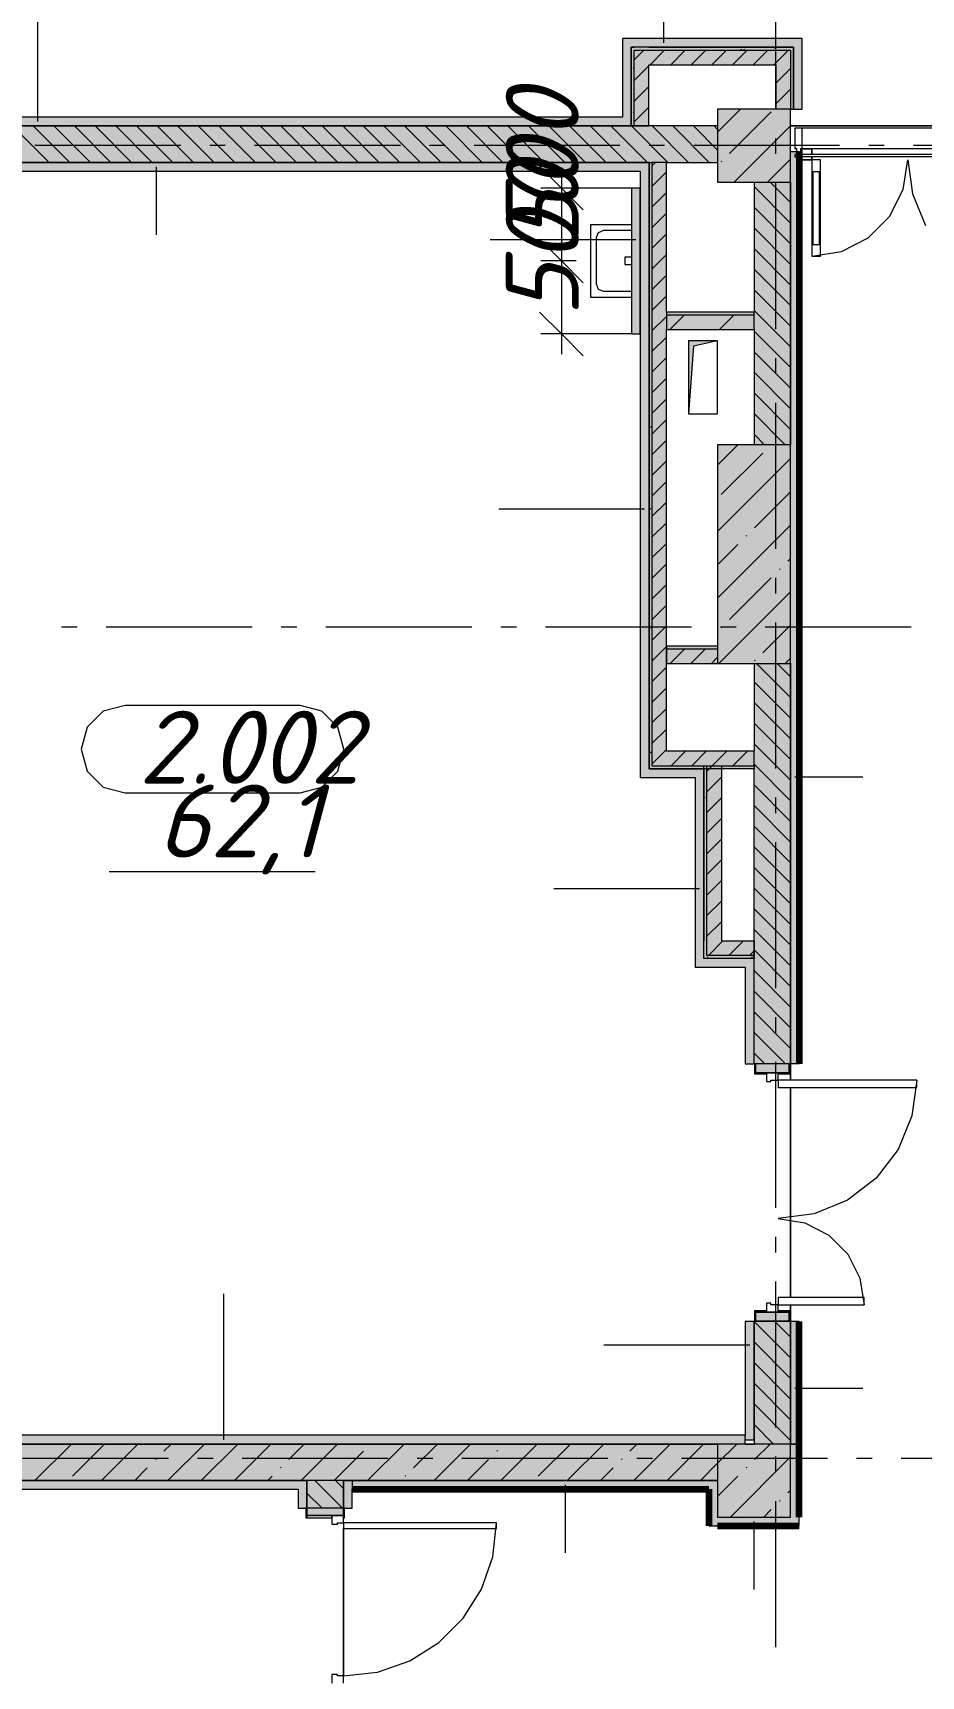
# Model space of a CAD drawing. Header units: millimetres. Extents: x -537608 to 253996, y -217170 to 186033.
# Drawn here: x -365555 to -359466, y 11708 to 22973 of the extents above; entities that cross this region are included whole.
import ezdxf

# ---------------------------------------------------------------- set-up
doc = ezdxf.new("R2010")
doc.units = ezdxf.units.MM
doc.layers.add('16) Лак 1.6м', color=160, linetype='Continuous', lineweight=90)
doc.layers.add('PDF _Геометрия', color=7, linetype='Continuous')
doc.layers.add('PDF _Текст', color=7, linetype='Continuous')
doc.layers.add('PDF _Сплошная заливка', color=7, linetype='Continuous', true_color=0xffffff)
doc.styles.add('PDF ISOCPEUR Italic', font='isocpeui.ttf')

msp = doc.modelspace()

# ---------------------------------------------------------------- hatches: boundary and pattern name
at = {"layer": 'PDF _Сплошная заливка', "true_color": 0xff7d7d, "transparency": 33554559}
for points in [[(-360341.3693, 22874.3506), (-360341.3693, 22934.3491), (-361513.0761, 22934.3491), (-361513.0761, 22874.3506), (-360805.2708, 22874.3506)], [(-361513.0761, 22334.3488), (-361513.0761, 22394.3494), (-367861.3722, 22394.3494), (-367861.3722, 22334.3488), (-361643.2523, 22334.3488)], [(-361391.3738, 22024.3492), (-361331.3753, 22024.3492), (-361331.3753, 22084.3477), (-367861.3722, 22084.3477), (-367861.3722, 22024.3492), (-361643.2523, 22024.3492)], [(-361015.1235, 17868.6411), (-360955.125, 17868.6411), (-360955.125, 17928.6419), (-361331.3753, 17928.6419), (-361331.3753, 17868.6411)], [(-361015.1235, 16568.6399), (-360955.125, 16568.6399), (-360955.125, 17868.6411), (-361015.1235, 17868.6411), (-361015.1235, 17341.7551)], [(-360671.3742, 16568.6399), (-360611.3757, 16568.6399), (-360611.3757, 16628.6406), (-360955.125, 16628.6406), (-360955.125, 16568.6399)], [(-363736.3718, 12988.9979), (-363676.3732, 12988.9979), (-363676.3732, 13048.9986), (-367861.3722, 13048.9986), (-367861.3722, 12988.9979), (-364995.1612, 12988.9979)], [(-360921.3753, 12988.9979), (-360861.3681, 12988.9979), (-360861.3681, 13048.9986), (-363366.3736, 13048.9986), (-363366.3736, 12988.9979), (-363319.2067, 12988.9979)], [(-360361.3746, 12738.999), (-360301.3675, 12738.999), (-360301.3675, 12798.9997), (-360861.3681, 12798.9997), (-360861.3681, 12738.999)]]:
    msp.add_hatch(color=11, dxfattribs=at).paths.add_polyline_path(points)
at = {"layer": 'PDF _Сплошная заливка', "transparency": 33554559}
for points in [[(-360361.3746, 22854.3497), (-360341.3693, 22854.3497), (-360341.3693, 22874.3506), (-361433.0722, 22874.3506), (-361433.0722, 22854.3497), (-360805.2708, 22854.3497)], [(-360461.375, 22754.3492), (-360361.3746, 22754.3492), (-360361.3746, 22854.3497), (-361333.0718, 22854.3497), (-361333.0718, 22754.3492), (-360805.2708, 22754.3492)], [(-360361.3746, 22449.3488), (-360341.3693, 22449.3488), (-360341.3693, 22854.3497), (-360361.3746, 22854.3497), (-360361.3746, 22754.3492)], [(-360861.3681, 21949.3488), (-360361.3746, 21949.3488), (-360361.3746, 22449.3488), (-360861.3681, 22449.3488), (-360861.3681, 22325.6422)], [(-361331.3753, 22084.3477), (-360861.3681, 22084.3477), (-360861.3681, 22334.3488), (-367861.3722, 22334.3488), (-367861.3722, 22084.3477), (-361643.2523, 22084.3477)], [(-360861.3681, 18649.3476), (-360361.3746, 18649.3476), (-360361.3746, 20149.3476), (-360861.3681, 20149.3476), (-360861.3681, 18765.7234)], [(-360611.3757, 17928.6419), (-360611.3757, 17948.6407), (-361311.3701, 17948.6407), (-361311.3701, 17928.6419), (-361211.3696, 17928.6419)], [(-360955.125, 16648.6415), (-360935.1197, 16648.6415), (-360935.1197, 17948.6407), (-360955.125, 17948.6407), (-360955.125, 16748.6419)], [(-360861.3681, 13048.9986), (-360861.3681, 13298.9997), (-367861.3722, 13298.9997), (-367861.3722, 13048.9986), (-363319.2067, 13048.9986)], [(-360861.3681, 12798.9997), (-360361.3746, 12798.9997), (-360361.3746, 13298.9997), (-360861.3681, 13298.9997), (-360861.3681, 13069.8542)]]:
    msp.add_hatch(color=256, dxfattribs=at).paths.add_polyline_path(points)
at = {"layer": 'PDF _Сплошная заливка', "true_color": 0xff7d7d, "transparency": 33554559}
h = msp.add_hatch(color=11, dxfattribs=at)
h.paths.add_polyline_path([(-360301.3675, 13298.9997), (-360301.3675, 14139.3473), (-360361.3746, 14139.3473), (-360361.3746, 13298.9997)], flags=0)
h.paths.add_polyline_path([(-360361.3746, 15904.348), (-360301.3675, 15904.348), (-360301.3675, 22159.348), (-360361.3746, 22159.348), (-360361.3746, 15917.7888)], flags=0)
at = {"layer": 'PDF _Сплошная заливка', "transparency": 33554559}
h = msp.add_hatch(color=256, dxfattribs=at)
h.paths.add_polyline_path([(-360361.3746, 13298.9997), (-360361.3746, 14139.3473), (-360611.3757, 14139.3473), (-360611.3757, 13298.9997)], flags=0)
h.paths.add_polyline_path([(-360541.3702, 15904.348), (-360361.3746, 15904.348), (-360361.3746, 18649.3476), (-360611.3757, 18649.3476), (-360609.3691, 15906.3481), (-360601.3687, 15904.348)], flags=0)
h.paths.add_polyline_path([(-360361.3746, 20149.3476), (-360361.3746, 21949.3488), (-360611.3757, 21949.3488), (-360611.3757, 20149.3476), (-360476.7385, 20149.3476)], flags=0)
at = {"layer": 'PDF _Сплошная заливка', "true_color": 0xff7d7d, "transparency": 33554559}
h = msp.add_hatch(color=11, dxfattribs=at)
h.paths.add_polyline_path([(-360611.3757, 13328.999), (-360611.3757, 14139.3473), (-360671.3742, 14139.3473), (-360671.3742, 13328.999)], flags=0)
h.paths.add_polyline_path([(-360671.3742, 15904.348), (-360611.3757, 15904.348), (-360611.3757, 16568.6399), (-360671.3742, 16568.6399), (-360671.3742, 15917.7888)], flags=0)
at = {"layer": 'PDF _Сплошная заливка', "true_color": 0xfca910, "transparency": 33554559}
msp.add_hatch(color=40, dxfattribs=at).paths.add_polyline_path([(-360861.3681, 13298.9997), (-360671.3742, 13298.9997), (-360671.3742, 13358.9982), (-368111.3732, 13358.9982), (-368111.3732, 13298.9997), (-361643.2523, 13298.9997)])
at = {"layer": 'PDF _Сплошная заливка', "true_color": 0xff7d7d, "transparency": 33554559}
h = msp.add_hatch(color=11, dxfattribs=at)
h.paths.add_polyline_path([(-363736.3718, 8819.3452), (-363676.3732, 8819.3452), (-363676.4852, 11604.3468), (-363684.3737, 11604.3468), (-363684.3737, 11609.346), (-363736.3718, 11609.346), (-363736.3718, 8879.3459)], flags=0)
h.paths.add_polyline_path([(-363684.3737, 12859.347), (-363684.3737, 12864.3462), (-363676.3732, 12864.3462), (-363676.3732, 12988.9979), (-363736.3718, 12988.9979), (-363736.3718, 12859.347)], flags=0)
at = {"layer": 'PDF _Сплошная заливка', "transparency": 33554559}
h = msp.add_hatch(color=256, dxfattribs=at)
h.paths.add_polyline_path([(-363426.3722, 7648.9971), (-363426.3722, 11609.346), (-363676.3732, 11609.346), (-363676.3732, 7648.9971)], flags=0)
h.paths.add_polyline_path([(-363676.3732, 12859.347), (-363426.3722, 12859.347), (-363426.3722, 13048.9986), (-363676.3732, 13048.9986), (-363676.3732, 12864.3462)], flags=0)
at = {"layer": 'PDF _Сплошная заливка', "true_color": 0x6a8dc8, "transparency": 33554559}
h = msp.add_hatch(color=153, dxfattribs=at)
h.paths.add_polyline_path([(-363366.3736, 7708.9978), (-363366.3736, 11609.346), (-363418.3718, 11609.346), (-363418.3718, 11604.3468), (-363426.3722, 11604.3468), (-363426.3722, 7708.9978)], flags=0)
h.paths.add_polyline_path([(-363418.3718, 12859.347), (-363366.3736, 12859.347), (-363366.3736, 13048.9986), (-363426.3722, 13048.9986), (-363424.0556, 12864.3462), (-363418.3718, 12864.3462)], flags=0)

# ---------------------------------------------------------------- linework, layer by layer
at = {"layer": '16) Лак 1.6м'}
for p, q in [((-360301.3675, 22159.348), (-360301.3675, 15904.348)), ((-360301.3675, 13298.9997), (-360301.3675, 14139.3473)), ((-360301.3675, 12798.9997), (-360301.3675, 13298.9997)), ((-363366.3736, 12988.9979), (-360921.3753, 12988.9979)), ((-360921.3753, 12988.9979), (-360921.3753, 12738.999)), ((-360861.3681, 12738.999), (-360301.3675, 12738.999))]:
    msp.add_line(p, q, dxfattribs=at)
at = {"layer": 'PDF _Геометрия', "lineweight": 9}
for p, q in [((-361229.8592, 22904.3499), (-361229.8592, 23904.3499)), ((-365521.9289, 22364.348), (-365521.9289, 23364.3501)), ((-360341.3693, 22934.3491), (-361513.0761, 22934.3491)), ((-361513.0761, 22934.3491), (-361513.0761, 22874.3506)), ((-361513.0761, 22874.3506), (-361513.0761, 22394.3494)), ((-361433.0722, 22874.3506), (-361453.0775, 22874.3506)), ((-361453.0775, 22874.3506), (-361433.0722, 22874.3506)), ((-361453.0775, 22334.3488), (-361453.0775, 22874.3506)), ((-361453.0775, 22874.3506), (-361453.0775, 22334.3488)), ((-361333.0718, 22874.3506), (-361433.0722, 22874.3506)), ((-360341.3693, 22874.3506), (-361333.0718, 22874.3506)), ((-361333.0718, 22874.3506), (-360341.3693, 22874.3506)), ((-360281.3708, 22934.3491), (-360341.3693, 22934.3491)), ((-360341.3693, 22854.3497), (-360341.3693, 22874.3506)), ((-360341.3693, 22874.3506), (-360341.3693, 22449.3488)), ((-360281.3708, 22449.3488), (-360281.3708, 22934.3491)), ((-361433.0722, 22787.1818), (-361365.9087, 22854.3497)), ((-361433.0722, 22334.3488), (-361433.0722, 22854.3497)), ((-361433.0722, 22854.3497), (-361333.0718, 22854.3497)), ((-361333.0718, 22854.3497), (-360361.3746, 22854.3497)), ((-361333.0718, 22334.3488), (-361333.0718, 22754.3492)), ((-361333.0718, 22754.3492), (-360461.375, 22754.3492)), ((-361324.4858, 22754.3492), (-361224.4854, 22854.3497)), ((-361183.0626, 22754.3492), (-361083.0622, 22854.3497)), ((-361041.6393, 22754.3492), (-360941.6389, 22854.3497)), ((-360900.2246, 22754.3492), (-360800.2242, 22854.3497)), ((-360758.8013, 22754.3492), (-360658.801, 22854.3497)), ((-360617.3781, 22754.3492), (-360517.3777, 22854.3497)), ((-360475.9548, 22754.3492), (-360375.9544, 22854.3497)), ((-360461.375, 22754.3492), (-360461.375, 22449.3488)), ((-360361.3746, 22854.3497), (-360361.3746, 22754.3492)), ((-360361.3746, 22754.3492), (-360361.3746, 22449.3488)), ((-360341.3693, 22754.3492), (-360341.3693, 22854.3497)), ((-360341.3693, 22449.3488), (-360341.3693, 22754.3492)), ((-361433.0722, 22645.7585), (-361333.0718, 22745.7589)), ((-360461.375, 22627.5144), (-360361.3746, 22727.5148)), ((-361433.0722, 22504.3352), (-361333.0718, 22604.3357)), ((-360461.375, 22486.0911), (-360361.3746, 22586.0916)), ((-361433.0722, 22362.9163), (-361333.0718, 22462.9167)), ((-360861.3681, 22291.238), (-360703.2638, 22449.3488)), ((-360361.3746, 22449.3488), (-360861.3681, 22449.3488)), ((-360861.3681, 22449.3488), (-360861.3681, 21949.3488)), ((-360779.1511, 22145.3559), (-360494.0311, 22430.4803)), ((-360361.3746, 21949.3488), (-360361.3746, 22449.3488)), ((-360361.3746, 22449.3488), (-360341.3693, 22449.3488)), ((-360341.3693, 22449.3488), (-360281.3708, 22449.3488)), ((-361513.0761, 22334.3488), (-367861.3722, 22334.3488)), ((-367861.3722, 22334.3488), (-361513.0761, 22334.3488)), ((-361513.0761, 22394.3494), (-367801.3736, 22394.3494)), ((-365444.1986, 22084.3477), (-365694.1997, 22334.3488)), ((-365302.7753, 22084.3477), (-365552.7764, 22334.3488)), ((-365161.3521, 22084.3477), (-365411.3531, 22334.3488)), ((-365019.9288, 22084.3477), (-365269.9298, 22334.3488)), ((-364878.5141, 22084.3477), (-365128.5152, 22334.3488)), ((-364737.0909, 22084.3477), (-364987.0919, 22334.3488)), ((-364595.6676, 22084.3477), (-364845.6686, 22334.3488)), ((-364454.2443, 22084.3477), (-364704.2453, 22334.3488)), ((-364312.8297, 22084.3477), (-364562.8221, 22334.3488)), ((-364171.4064, 22084.3477), (-364421.4074, 22334.3488)), ((-364029.9831, 22084.3477), (-364279.9842, 22334.3488)), ((-363888.5599, 22084.3477), (-364138.5609, 22334.3488)), ((-363747.1366, 22084.3477), (-363997.1376, 22334.3488)), ((-363605.7219, 22084.3477), (-363855.723, 22334.3488)), ((-363464.2987, 22084.3477), (-363714.2997, 22334.3488)), ((-363322.8754, 22084.3477), (-363572.8764, 22334.3488)), ((-363181.4521, 22084.3477), (-363431.4532, 22334.3488)), ((-363040.0375, 22084.3477), (-363290.0299, 22334.3488)), ((-362898.6142, 22084.3477), (-363148.6152, 22334.3488)), ((-362757.1909, 22084.3477), (-363007.192, 22334.3488)), ((-362615.7676, 22084.3477), (-362865.7687, 22334.3488)), ((-362474.3443, 22084.3477), (-362724.3454, 22334.3488)), ((-362332.9297, 22084.3477), (-362582.9308, 22334.3488)), ((-362191.5064, 22084.3477), (-362441.5075, 22334.3488)), ((-362050.0831, 22084.3477), (-362300.0842, 22334.3488)), ((-361908.6598, 22084.3477), (-362158.661, 22334.3488)), ((-361767.2366, 22084.3477), (-362017.2377, 22334.3488)), ((-361625.8219, 22084.3477), (-361875.823, 22334.3488)), ((-361484.3987, 22084.3477), (-361734.3998, 22334.3488)), ((-361342.9754, 22084.3477), (-361592.9765, 22334.3488)), ((-360861.3681, 22334.3488), (-361513.0761, 22334.3488)), ((-361513.0761, 22334.3488), (-361453.0775, 22334.3488)), ((-361453.0775, 22334.3488), (-361433.0722, 22334.3488)), ((-361201.5521, 22084.3477), (-361451.5532, 22334.3488)), ((-361433.0722, 22334.3488), (-361333.0718, 22334.3488)), ((-361060.1375, 22084.3477), (-361310.13, 22334.3488)), ((-360918.7142, 22084.3477), (-361168.7153, 22334.3488)), ((-360861.3681, 22168.4291), (-361027.292, 22334.3488)), ((-360861.3681, 22309.8503), (-360885.8688, 22334.3488)), ((-360747.0634, 21949.3488), (-360361.3746, 22335.0398)), ((-360281.3708, 22319.3491), (-360331.371, 22319.3491)), ((-360331.371, 22319.3491), (-360331.371, 22179.3489)), ((-358591.3705, 22319.3491), (-360281.3708, 22319.3491)), ((-360281.3708, 22179.3489), (-360281.3708, 22319.3491)), ((-367861.3722, 22084.3477), (-361331.3753, 22084.3477)), ((-361331.3753, 22084.3477), (-367861.3722, 22084.3477)), ((-361331.3753, 22084.3477), (-361331.3753, 22024.3492)), ((-361331.3753, 22024.3492), (-361331.3753, 22084.3477)), ((-361331.3753, 22084.3477), (-361311.3701, 22084.3477)), ((-361311.3701, 22060.3552), (-361287.3775, 22084.3477)), ((-361311.3701, 22084.3477), (-361311.3701, 17948.6407)), ((-361211.3696, 22084.3477), (-361311.3701, 22084.3477)), ((-361211.3696, 21059.001), (-361211.3696, 22084.3477)), ((-361211.3696, 22084.3477), (-360861.3681, 22084.3477)), ((-360836.1785, 22088.3306), (-360831.442, 22093.0715)), ((-360518.9622, 21949.3488), (-360361.3746, 22106.9408)), ((-360361.3746, 22159.348), (-360301.3675, 22159.348)), ((-360331.371, 22179.3489), (-360321.3727, 22179.3489)), ((-360321.3727, 22139.3492), (-360331.371, 22139.3492)), ((-360331.371, 22139.3492), (-360331.371, 22122.3494)), ((-360331.371, 22122.3494), (-360281.3708, 22122.3494)), ((-360321.3727, 22179.3489), (-360321.3727, 22139.3492)), ((-360291.3691, 22139.3492), (-360291.3691, 22179.3489)), ((-360291.3691, 22179.3489), (-360281.3708, 22179.3489)), ((-360291.3691, 22176.8493), (-360216.3688, 22176.8493)), ((-360216.3688, 22176.8493), (-360291.3691, 22176.8493)), ((-360281.3708, 22139.3492), (-360291.3691, 22139.3492)), ((-360291.3691, 22101.849), (-360291.3691, 22122.3494)), ((-360291.3691, 22122.3494), (-360291.3691, 22101.849)), ((-360216.3688, 22101.849), (-360291.3691, 22101.849)), ((-360291.3691, 22101.849), (-360216.3688, 22101.849)), ((-360281.3708, 22139.3492), (-360281.3708, 22179.3489)), ((-360281.3708, 22179.3489), (-358591.3705, 22179.3489)), ((-358591.3705, 22139.3492), (-360281.3708, 22139.3492)), ((-360281.3708, 22122.3494), (-360281.3708, 22139.3492)), ((-358591.3705, 22122.3494), (-360281.3708, 22122.3494)), ((-360216.3688, 22176.8493), (-360216.3688, 22139.3492)), ((-360216.3688, 22139.3492), (-360216.3688, 22176.8493)), ((-360216.3688, 22101.849), (-360216.3688, 22122.3494)), ((-360216.3688, 22122.3494), (-360216.3688, 22101.849)), ((-360156.3703, 22101.849), (-360216.3688, 22101.849)), ((-360216.3688, 22101.849), (-360216.3688, 21441.8479)), ((-360156.3703, 22101.849), (-360216.3688, 22101.849)), ((-360216.3688, 22101.849), (-360216.3688, 21441.8479)), ((-360216.3688, 22101.849), (-360216.3688, 21441.8479)), ((-360156.3703, 21441.8479), (-360156.3703, 22101.849)), ((-360156.3703, 21441.8479), (-360156.3703, 22101.849)), ((-359588.6707, 21897.8975), (-359556.3677, 22101.849)), ((-359556.3677, 22101.849), (-359525.701, 21868.9123)), ((-367801.3736, 22024.3492), (-361391.3738, 22024.3492)), ((-364710.954, 22054.3484), (-364710.954, 21588.1993)), ((-361932.1443, 22049.0005), (-361932.1443, 21409.0003)), ((-361391.3738, 22024.3492), (-361391.3738, 17868.6411)), ((-361331.3753, 17928.6419), (-361331.3753, 22024.3492)), ((-361331.3753, 22024.3492), (-361331.3753, 17928.6419)), ((-361311.3701, 21918.9341), (-361211.3696, 22018.9345)), ((-360216.3688, 22021.8496), (-360156.3703, 22021.8496)), ((-360206.3705, 21521.8475), (-360206.3705, 22021.8496)), ((-360162.3727, 21521.8475), (-360162.3727, 22021.8496)), ((-361932.1443, 21909.0003), (-362072.1466, 21909.0003)), ((-361451.3724, 21909.0003), (-361932.1443, 21909.0003)), ((-361451.3724, 21909.0003), (-361451.3724, 20909.0003)), ((-361391.3738, 21909.0003), (-361451.3724, 21909.0003)), ((-361391.3738, 20909.0003), (-361391.3738, 21909.0003)), ((-361311.3701, 21777.5129), (-361211.3696, 21877.5134)), ((-360861.3681, 21949.3488), (-360361.3746, 21949.3488)), ((-360611.3757, 21949.3488), (-360611.3757, 21059.001)), ((-360361.3746, 21668.4292), (-360611.3757, 21918.4281)), ((-360361.3746, 21809.8503), (-360500.8688, 21949.3488)), ((-360361.3746, 20149.3476), (-360361.3746, 21949.3488)), ((-360361.3746, 21949.3488), (-360361.3746, 20149.3476)), ((-359682.4189, 21713.9103), (-359588.6707, 21897.8975)), ((-359525.701, 21868.9123), (-359435.7936, 21651.8492)), ((-360361.3746, 21527.008), (-360611.3757, 21777.007)), ((-361311.3701, 21636.0918), (-361211.3696, 21736.0922)), ((-360361.3746, 21385.5869), (-360611.3757, 21635.5859)), ((-359828.4322, 21567.897), (-359682.4189, 21713.9103)), ((-361421.3688, 21553.1213), (-362421.3731, 21553.1213)), ((-361311.3701, 21494.6707), (-361211.3696, 21594.669)), ((-360216.3688, 21521.8475), (-360156.3703, 21521.8475)), ((-360012.4237, 21474.1509), (-359828.4322, 21567.897)), ((-361932.1443, 21409.0003), (-362072.1466, 21409.0003)), ((-361932.1443, 21409.0003), (-361932.1443, 20769.0001)), ((-361831.3688, 21409.0003), (-361932.1443, 21409.0003)), ((-361311.3701, 21353.2496), (-361211.3696, 21453.2478)), ((-360361.3746, 21244.1658), (-360611.3757, 21494.1647)), ((-360216.3688, 21441.8479), (-360012.4237, 21474.1509)), ((-360216.3688, 21441.8479), (-360156.3703, 21441.8479)), ((-360216.3688, 21441.8479), (-360156.3703, 21441.8479)), ((-361311.3701, 21211.8263), (-361211.3696, 21311.8267)), ((-360361.3746, 21102.7425), (-360611.3757, 21352.7436)), ((-360361.3746, 20961.3214), (-360611.3757, 21211.3225)), ((-361311.3701, 21070.4052), (-361211.3696, 21170.4056)), ((-360361.3746, 20819.9003), (-360611.3757, 21069.9014)), ((-361311.3701, 20928.9841), (-361211.3696, 21028.9845)), ((-360611.3757, 21059.001), (-361211.3696, 21059.001)), ((-361211.3696, 21059.001), (-361211.3696, 21039)), ((-361211.3696, 21039), (-360611.3757, 21039)), ((-361211.3696, 21039), (-361211.3696, 20939.0017)), ((-361188.221, 20939.0017), (-361088.2206, 21039)), ((-360848.8035, 20939.0017), (-360748.8031, 21039)), ((-360611.3757, 21039), (-360611.3757, 21059.001)), ((-360611.3757, 20939.0017), (-360611.3757, 21039)), ((-361932.1443, 20909.0003), (-362072.1466, 20909.0003)), ((-361451.3724, 20909.0003), (-361932.1443, 20909.0003)), ((-361451.3724, 20909.0003), (-361391.3738, 20909.0003)), ((-361311.3701, 20787.563), (-361211.3696, 20887.5633)), ((-361211.3696, 20939.0017), (-360611.3757, 20939.0017)), ((-361211.3696, 18048.6411), (-361211.3696, 20939.0017)), ((-360611.3757, 20939.0017), (-360611.3757, 20149.3476)), ((-360361.3746, 20678.4792), (-360611.3757, 20928.4803)), ((-361311.3701, 20646.1418), (-361211.3696, 20746.1422)), ((-360361.3746, 20537.0581), (-360611.3757, 20787.057)), ((-360361.3746, 20395.6369), (-360611.3757, 20645.6359)), ((-361311.3701, 20504.7207), (-361211.3696, 20604.7211)), ((-360361.3746, 20254.2158), (-360611.3757, 20504.2148)), ((-361311.3701, 20363.2996), (-361211.3696, 20463.2978)), ((-361311.3701, 20221.8785), (-361211.3696, 20321.8767)), ((-360397.9232, 20149.3476), (-360611.3757, 20362.7937)), ((-361311.3701, 20080.4552), (-361211.3696, 20180.4556)), ((-360539.3465, 20149.3476), (-360611.3757, 20221.3726)), ((-360861.3681, 20010.2516), (-360722.2786, 20149.3476)), ((-360361.3746, 20149.3476), (-360861.3681, 20149.3476)), ((-360861.3681, 20149.3476), (-360861.3681, 18649.3476)), ((-360861.3681, 19554.0557), (-360361.3746, 20054.0557)), ((-360836.1785, 19807.3443), (-360551.0585, 20092.4687)), ((-360361.3746, 18649.3476), (-360361.3746, 20149.3476)), ((-361311.3701, 19939.0341), (-361211.3696, 20039.0345)), ((-361311.3701, 19797.6129), (-361211.3696, 19897.6134)), ((-360608.0774, 19579.2474), (-360361.3746, 19825.9566)), ((-361311.3701, 19656.1918), (-361211.3696, 19756.1923)), ((-361361.3703, 19708.3838), (-362361.3745, 19708.3838)), ((-361311.3701, 19514.7707), (-361211.3696, 19614.7711)), ((-360861.3681, 19097.8575), (-360361.3746, 19597.8575)), ((-360665.1048, 19522.2221), (-360660.3683, 19526.9629)), ((-361311.3701, 19373.3496), (-361211.3696, 19473.35)), ((-360861.3681, 19325.9566), (-360722.1323, 19465.1968)), ((-361311.3701, 19231.9285), (-361211.3696, 19331.9268)), ((-360437.0036, 19294.123), (-360432.2671, 19298.8638)), ((-360379.9847, 19351.1484), (-360361.3746, 19369.7585)), ((-361311.3701, 19090.5073), (-361211.3696, 19190.5056)), ((-360779.1511, 18951.9755), (-360494.0311, 19237.0977)), ((-361311.3701, 18949.0841), (-361211.3696, 19049.0845)), ((-360853.6864, 18649.3476), (-360361.3746, 19141.6616)), ((-361311.3701, 18807.663), (-361211.3696, 18907.6634)), ((-360836.1785, 18894.9502), (-360831.442, 18899.6932)), ((-360551.0585, 18723.8765), (-360361.3746, 18913.5625)), ((-361311.3701, 18666.2418), (-361211.3696, 18766.2423)), ((-360861.3681, 18769.3468), (-361211.3696, 18769.3468)), ((-361211.3696, 18769.3468), (-361211.3696, 18749.3481)), ((-361211.3696, 18749.3481), (-361211.3696, 18649.3476)), ((-361211.3696, 18749.3481), (-360861.3681, 18749.3481)), ((-361186.8432, 18649.3476), (-361086.8428, 18749.3481)), ((-361045.4199, 18649.3476), (-360945.4195, 18749.3481)), ((-361311.3701, 18524.8207), (-361211.3696, 18624.8212)), ((-361211.3696, 18649.3476), (-360861.3681, 18649.3476)), ((-360904.0052, 18649.3476), (-360861.3681, 18691.9783)), ((-360861.3681, 18649.3476), (-360361.3746, 18649.3476)), ((-360611.3757, 18649.3476), (-360611.3757, 18048.6411)), ((-360608.0774, 18666.8512), (-360603.3408, 18671.5941)), ((-360361.3746, 18415.737), (-360594.9788, 18649.3476)), ((-360361.3746, 18557.1581), (-360453.5641, 18649.3476)), ((-360397.4839, 18649.3476), (-360361.3746, 18685.4634)), ((-360361.3746, 15904.348), (-360361.3746, 18649.3476)), ((-360361.3746, 18649.3476), (-360361.3746, 15904.348)), ((-361311.3701, 18383.3996), (-361211.3696, 18483.4001)), ((-360361.3746, 18274.3159), (-360611.3757, 18524.3148)), ((-360361.3746, 18132.8948), (-360611.3757, 18382.8937)), ((-361311.3701, 18241.9785), (-361211.3696, 18341.9789)), ((-361311.3701, 18100.5574), (-361211.3696, 18200.5557)), ((-360361.3746, 17991.4737), (-360611.3757, 18241.4725)), ((-361311.3701, 17959.1363), (-361211.3696, 18059.1346)), ((-360611.3757, 18048.6411), (-361211.3696, 18048.6411)), ((-361180.4446, 17948.6407), (-361080.4441, 18048.6411)), ((-361039.0213, 17948.6407), (-360939.0209, 18048.6411)), ((-360897.5981, 17948.6407), (-360797.5976, 18048.6411)), ((-360756.1834, 17948.6407), (-360656.1829, 18048.6411)), ((-360361.3746, 17850.0526), (-360611.3757, 18100.0514)), ((-360611.3757, 17948.6407), (-360611.3757, 18048.6411)), ((-361311.3701, 17928.6419), (-361331.3753, 17928.6419)), ((-361331.3753, 17928.6419), (-360955.125, 17928.6419)), ((-361311.3701, 17948.6407), (-361211.3696, 17948.6407)), ((-361211.3696, 17928.6419), (-361311.3701, 17928.6419)), ((-361211.3696, 17948.6407), (-360611.3757, 17948.6407)), ((-360611.3757, 17928.6419), (-361211.3696, 17928.6419)), ((-360955.125, 17868.6411), (-360955.125, 17948.6407)), ((-360955.125, 17948.6407), (-360935.1197, 17948.6407)), ((-360955.125, 17928.6419), (-360955.125, 17868.6411)), ((-360935.1197, 17911.1211), (-360897.5981, 17948.6407)), ((-360935.1197, 16748.6419), (-360935.1197, 17948.6407)), ((-360935.1197, 17948.6407), (-360835.1193, 17948.6407)), ((-360835.1193, 17948.6407), (-360835.1193, 16748.6419)), ((-360614.7601, 17948.6407), (-360611.3757, 17952.0294)), ((-360361.3746, 17708.6293), (-360611.3757, 17958.6303)), ((-360611.3757, 17948.6407), (-360611.3757, 17928.6419)), ((-360611.3757, 16568.6399), (-360611.3757, 17928.6419)), ((-361391.3738, 17868.6411), (-361331.3753, 17868.6411)), ((-361331.3753, 17868.6411), (-361015.1235, 17868.6411)), ((-361015.1235, 17868.6411), (-361015.1235, 16568.6399)), ((-360955.125, 17868.6411), (-360955.125, 16748.6419)), ((-360955.125, 16748.6419), (-360955.125, 17868.6411)), ((-360935.1197, 17769.7), (-360835.1193, 17869.7004)), ((-360361.3746, 17567.2082), (-360611.3757, 17817.2092)), ((-360331.371, 17873.8793), (-359865.222, 17873.8793)), ((-360935.1197, 17628.2788), (-360835.1193, 17728.2793)), ((-360935.1197, 17486.8577), (-360835.1193, 17586.8582)), ((-360361.3746, 17425.7871), (-360611.3757, 17675.7881)), ((-360361.3746, 17284.3659), (-360611.3757, 17534.367)), ((-360935.1197, 17345.4366), (-360835.1193, 17445.4349)), ((-360361.3746, 17142.9448), (-360611.3757, 17392.9437)), ((-360935.1197, 17204.0155), (-360835.1193, 17304.0138)), ((-360361.3746, 17001.5237), (-360611.3757, 17251.5226)), ((-360935.1197, 17062.5922), (-360835.1193, 17162.5927)), ((-360985.1199, 17104.0409), (-361985.1242, 17104.0409)), ((-360935.1197, 16921.1711), (-360835.1193, 17021.1716)), ((-360361.3746, 16860.1026), (-360611.3757, 17110.1015)), ((-360361.3746, 16718.6815), (-360611.3757, 16968.6803)), ((-360935.1197, 16779.75), (-360835.1193, 16879.7504)), ((-360361.3746, 16577.2582), (-360611.3757, 16827.2592)), ((-360955.125, 16648.6415), (-360955.125, 16748.6419)), ((-360935.1197, 16648.6415), (-360935.1197, 16748.6419)), ((-360924.8114, 16648.6415), (-360824.8109, 16748.6419)), ((-360835.1193, 16748.6419), (-360611.3757, 16748.6419)), ((-360783.3881, 16648.6415), (-360683.3877, 16748.6419)), ((-360641.9648, 16648.6415), (-360611.3757, 16679.235)), ((-360611.3757, 16748.6419), (-360611.3757, 16648.6415)), ((-360361.3746, 16435.8371), (-360611.3757, 16685.8381)), ((-361015.1235, 16568.6399), (-360955.125, 16568.6399)), ((-360955.125, 16628.6406), (-360955.125, 16648.6415)), ((-360955.125, 16628.6406), (-360955.125, 16648.6415)), ((-360611.3757, 16628.6406), (-360955.125, 16628.6406)), ((-360611.3757, 16628.6406), (-360955.125, 16628.6406)), ((-360955.125, 16568.6399), (-360671.3742, 16568.6399)), ((-360611.3757, 16648.6415), (-360935.1197, 16648.6415)), ((-360671.3742, 16568.6399), (-360671.3742, 15904.348)), ((-360611.3757, 16648.6415), (-360611.3757, 16628.6406)), ((-360611.3757, 16568.6399), (-360611.3757, 16628.6406)), ((-360611.3757, 15904.348), (-360611.3757, 16568.6399)), ((-360611.3757, 15904.348), (-360611.3757, 16568.6399)), ((-360361.3746, 16294.416), (-360611.3757, 16544.417)), ((-360361.3746, 16152.9948), (-360611.3757, 16402.9959)), ((-360361.3746, 16011.5737), (-360611.3757, 16261.5726)), ((-360395.5635, 15904.348), (-360611.3757, 16120.1515)), ((-360671.3742, 15904.348), (-360611.3757, 15904.348)), ((-360536.9868, 15904.348), (-360611.3757, 15978.7304)), ((-360601.3687, 15906.3481), (-360609.3691, 15906.3481)), ((-360609.3691, 15906.3481), (-360609.3691, 15836.3469)), ((-360601.3687, 15844.3473), (-360601.3687, 15906.3481)), ((-360371.3729, 15904.348), (-360601.3687, 15904.348)), ((-360601.3687, 15904.348), (-360601.3687, 15844.3473)), ((-360371.3729, 15906.3481), (-360371.3729, 15844.3473)), ((-360363.3726, 15906.3481), (-360371.3729, 15906.3481)), ((-360371.3729, 15844.3473), (-360371.3729, 15904.348)), ((-360363.3726, 15836.3469), (-360363.3726, 15906.3481)), ((-360301.3675, 15904.348), (-360361.3746, 15904.348)), ((-360609.3691, 15836.3469), (-360526.3684, 15836.3469)), ((-360526.3684, 15844.3473), (-360601.3687, 15844.3473)), ((-360601.3687, 15844.3473), (-360371.3729, 15844.3473)), ((-360446.3732, 15844.3473), (-360526.3684, 15844.3473)), ((-360526.3684, 15844.3473), (-360526.3684, 15784.3466)), ((-360526.3684, 15836.3469), (-360526.3684, 15844.3473)), ((-360526.3684, 15784.3466), (-360496.3735, 15784.3466)), ((-360496.3735, 15784.3466), (-360496.3735, 15794.347)), ((-360496.3735, 15794.347), (-360446.3732, 15794.347)), ((-360446.3732, 15794.347), (-360446.3732, 15844.3473)), ((-360371.3729, 15844.3473), (-360446.3732, 15844.3473)), ((-360446.3732, 15844.3473), (-360446.3732, 15836.3469)), ((-360446.3732, 15836.3469), (-360363.3726, 15836.3469)), ((-359496.3692, 15794.347), (-360446.3732, 15794.347)), ((-360446.3732, 15794.347), (-360446.3732, 15744.3468)), ((-359496.3692, 15794.347), (-359528.741, 15548.4689)), ((-359496.3692, 15744.3468), (-359496.3692, 15794.347)), ((-360446.3732, 15744.3468), (-359496.3692, 15744.3468)), ((-359528.741, 15548.4689), (-359623.6432, 15319.3472)), ((-359623.6432, 15319.3472), (-359774.617, 15122.5951)), ((-359774.617, 15122.5951), (-359971.3712, 14971.6235)), ((-360200.4972, 14876.717), (-360446.3732, 14844.3473)), ((-359971.3712, 14971.6235), (-360200.4972, 14876.717)), ((-360446.3732, 14844.3473), (-360264.0525, 14815.4697)), ((-360264.0525, 14815.4697), (-360099.5753, 14731.666)), ((-360099.5753, 14731.666), (-359969.0546, 14601.1409)), ((-359969.0546, 14601.1409), (-359885.2444, 14436.666)), ((-359885.2444, 14436.666), (-359856.369, 14254.3474)), ((-364245.3733, 13328.999), (-364245.3733, 14328.9989)), ((-360526.3684, 14212.3475), (-360609.3691, 14212.3475)), ((-360609.3691, 14212.3475), (-360609.3691, 14142.3463)), ((-360601.3687, 14142.3463), (-360601.3687, 14204.3472)), ((-360601.3687, 14204.3472), (-360526.3684, 14204.3472)), ((-360601.3687, 14204.3472), (-360601.3687, 14144.3464)), ((-360371.3729, 14204.3472), (-360601.3687, 14204.3472)), ((-360496.3735, 14264.3457), (-360526.3684, 14264.3457)), ((-360526.3684, 14264.3457), (-360526.3684, 14204.3472)), ((-360526.3684, 14204.3472), (-360526.3684, 14212.3475)), ((-360526.3684, 14204.3472), (-360446.3732, 14204.3472)), ((-360496.3735, 14254.3474), (-360496.3735, 14264.3457)), ((-360446.3732, 14254.3474), (-360496.3735, 14254.3474)), ((-359856.369, 14304.3476), (-360446.3732, 14304.3476)), ((-360446.3732, 14304.3476), (-360446.3732, 14254.3474)), ((-360446.3732, 14254.3474), (-359856.369, 14254.3474)), ((-360446.3732, 14204.3472), (-360446.3732, 14254.3474)), ((-360363.3726, 14212.3475), (-360446.3732, 14212.3475)), ((-360446.3732, 14212.3475), (-360446.3732, 14204.3472)), ((-360446.3732, 14204.3472), (-360371.3729, 14204.3472)), ((-360371.3729, 14204.3472), (-360371.3729, 14142.3463)), ((-360371.3729, 14144.3464), (-360371.3729, 14204.3472)), ((-360363.3726, 14142.3463), (-360363.3726, 14212.3475)), ((-359856.369, 14254.3474), (-359856.369, 14304.3476)), ((-360611.3757, 14139.3473), (-360671.3742, 14139.3473)), ((-360671.3742, 14139.3473), (-360671.3742, 13358.9982)), ((-360361.3746, 14139.3473), (-360611.3757, 14139.3473)), ((-360611.3757, 14139.3473), (-360611.3757, 13328.999)), ((-360611.3757, 13328.999), (-360611.3757, 14139.3473)), ((-360361.3746, 13890.2526), (-360610.4628, 14139.3473)), ((-360609.3691, 14142.3463), (-360601.3687, 14142.3463)), ((-360601.3687, 14144.3464), (-360371.3729, 14144.3464)), ((-360361.3746, 14031.6737), (-360469.0482, 14139.3473)), ((-360371.3729, 14142.3463), (-360363.3726, 14142.3463)), ((-360361.3746, 13298.9997), (-360361.3746, 14139.3473)), ((-360301.3675, 14139.3473), (-360361.3746, 14139.3473)), ((-360361.3746, 14139.3473), (-360361.3746, 13298.9997)), ((-360641.3707, 13975.923), (-361641.3749, 13975.923)), ((-360361.3746, 13748.8315), (-360611.3757, 13998.8305)), ((-360361.3746, 13607.4104), (-360611.3757, 13857.4093)), ((-360361.3746, 13465.9893), (-360611.3757, 13715.9882)), ((-360331.371, 13683.3214), (-359865.222, 13683.3214)), ((-360361.3746, 13324.566), (-360611.3757, 13574.5671)), ((-360477.2207, 13298.9997), (-360611.3757, 13433.146)), ((-360671.3742, 13358.9982), (-368051.3748, 13358.9982)), ((-360861.3681, 13298.9997), (-367861.3722, 13298.9997)), ((-367861.3722, 13298.9997), (-360861.3681, 13298.9997)), ((-365541.6413, 13048.9986), (-365291.6402, 13298.9997)), ((-365284.1049, 13078.4381), (-365063.539, 13298.9997)), ((-365085.4389, 13048.9986), (-364835.4378, 13298.9997)), ((-364656.8287, 13249.5119), (-364607.3452, 13298.9997)), ((-364629.245, 13048.9986), (-364379.244, 13298.9997)), ((-364401.1439, 13048.9986), (-364151.1428, 13298.9997)), ((-364173.0512, 13048.9986), (-363923.0501, 13298.9997)), ((-363801.4599, 13192.4866), (-363694.949, 13298.9997)), ((-363716.8488, 13048.9986), (-363466.8478, 13298.9997)), ((-363260.655, 13048.9986), (-363010.6539, 13298.9997)), ((-362946.0911, 13135.4613), (-362782.5527, 13298.9997)), ((-362804.4525, 13048.9986), (-362554.4601, 13298.9997)), ((-362348.2588, 13048.9986), (-362098.2576, 13298.9997)), ((-362090.7223, 13078.4381), (-361870.1564, 13298.9997)), ((-361892.0649, 13048.9986), (-361642.0639, 13298.9997)), ((-361463.4548, 13249.5119), (-361413.9626, 13298.9997)), ((-361435.8625, 13048.9986), (-361185.8614, 13298.9997)), ((-361207.7699, 13048.9986), (-360957.7688, 13298.9997)), ((-360861.3681, 13167.2948), (-360729.6676, 13298.9997)), ((-360361.3746, 13298.9997), (-360861.3681, 13298.9997)), ((-360861.3681, 13298.9997), (-360861.3681, 12798.9997)), ((-360671.3742, 13328.999), (-360671.3742, 13358.9982)), ((-360671.3742, 13298.9997), (-360671.3742, 13328.999)), ((-360671.3742, 13328.999), (-360611.3757, 13328.999)), ((-360611.3757, 13328.999), (-360611.3757, 13298.9997)), ((-360608.0774, 13192.4866), (-360501.5664, 13298.9997)), ((-360301.3675, 13298.9997), (-360361.3746, 13298.9997)), ((-360361.3746, 12798.9997), (-360361.3746, 13298.9997)), ((-360361.3746, 13298.9997), (-360301.3675, 13298.9997)), ((-364713.8562, 13192.4866), (-364709.111, 13197.2273)), ((-363488.7476, 13048.9986), (-363288.2386, 13249.5119)), ((-362576.3599, 13048.9986), (-362432.8698, 13192.4866)), ((-362375.8424, 13249.5119), (-362371.1059, 13254.2526)), ((-361520.4736, 13192.4866), (-361515.7371, 13197.2273)), ((-360773.4673, 12798.9997), (-360361.3746, 13211.0988)), ((-364857.3462, 13048.9986), (-364770.8837, 13135.4613)), ((-363944.95, 13048.9986), (-363915.5062, 13078.4381)), ((-363858.4874, 13135.4613), (-363853.7422, 13140.2042)), ((-363003.1185, 13078.4381), (-362998.3735, 13083.1789)), ((-361663.9637, 13048.9986), (-361577.5011, 13135.4613)), ((-360979.6687, 13048.9986), (-360861.3681, 13167.2948)), ((-360861.3681, 12939.1958), (-360722.1323, 13078.4381)), ((-360665.1048, 13135.4613), (-360660.3683, 13140.2042)), ((-363676.3732, 13048.9986), (-367861.3722, 13048.9986)), ((-367861.3722, 13048.9986), (-363676.3732, 13048.9986)), ((-367801.3736, 12988.9979), (-363736.3718, 12988.9979)), ((-363736.3718, 12988.9979), (-363736.3718, 12859.347)), ((-363676.3732, 12988.9979), (-363676.3732, 13048.9986)), ((-363676.3732, 13048.9986), (-363676.3732, 12988.9979)), ((-363426.3722, 13048.9986), (-363676.3732, 13048.9986)), ((-363676.3732, 12988.9979), (-363676.3732, 12864.3462)), ((-363676.3732, 12864.3462), (-363676.3732, 12988.9979)), ((-363573.1089, 12859.347), (-363676.3732, 12962.6113)), ((-363431.6857, 12859.347), (-363621.3351, 13048.9986)), ((-363426.3722, 12995.4546), (-363479.9205, 13048.9986)), ((-363366.3736, 13048.9986), (-363426.3722, 13048.9986)), ((-363426.3722, 13048.9986), (-363366.3736, 13048.9986)), ((-363426.3722, 13048.9986), (-363426.3722, 12864.3462)), ((-363426.3722, 12864.3462), (-363426.3722, 13048.9986)), ((-363366.3736, 13048.9986), (-360861.3681, 13048.9986)), ((-360861.3681, 13048.9986), (-363366.3736, 13048.9986)), ((-363366.3736, 13048.9986), (-363366.3736, 12988.9979)), ((-363366.3736, 12859.347), (-363366.3736, 12988.9979)), ((-361905.7577, 13018.9994), (-361905.7577, 12552.8481)), ((-360379.9847, 12964.3875), (-360361.3746, 12982.9998)), ((-363736.3718, 12859.347), (-363684.3737, 12859.347)), ((-363676.3732, 12864.3462), (-363684.3737, 12864.3462)), ((-363684.3737, 12864.3462), (-363684.3737, 12794.3472)), ((-363676.3732, 12794.3472), (-363676.3732, 12864.3462)), ((-363426.3722, 12859.347), (-363676.3732, 12859.347)), ((-363676.3732, 12859.347), (-363676.3732, 12809.3468)), ((-363418.3718, 12864.3462), (-363426.3722, 12864.3462)), ((-363426.3722, 12864.3462), (-363426.3722, 12794.3472)), ((-363426.3722, 12809.3468), (-363426.3722, 12859.347)), ((-363418.3718, 12794.3472), (-363418.3718, 12864.3462)), ((-363418.3718, 12859.347), (-363366.3736, 12859.347)), ((-360545.3747, 12798.9997), (-360494.0311, 12850.339)), ((-360437.0036, 12907.3643), (-360432.2671, 12912.1052)), ((-363684.3737, 12794.3472), (-363676.3732, 12794.3472)), ((-363676.3732, 12809.3468), (-363426.3722, 12809.3468)), ((-363506.376, 12809.3468), (-363676.3732, 12809.3468)), ((-363676.3732, 12809.3468), (-363676.3732, 12794.3472)), ((-363676.3732, 12794.3472), (-363506.376, 12794.3472)), ((-363426.3722, 12809.3468), (-363506.376, 12809.3468)), ((-363506.376, 12809.3468), (-363506.376, 12749.3461)), ((-363506.376, 12794.3472), (-363506.376, 12809.3468)), ((-363506.376, 12749.3461), (-363466.3741, 12749.3461)), ((-363466.3741, 12749.3461), (-363466.3741, 12759.3466)), ((-363466.3741, 12759.3466), (-363426.3722, 12759.3466)), ((-363426.3722, 12809.3468), (-363427.3711, 12809.3468)), ((-363427.3711, 12809.3468), (-363427.3711, 12794.3472)), ((-363427.3711, 12794.3472), (-363426.3722, 12794.3472)), ((-363426.3722, 12759.3466), (-363426.3722, 12809.3468)), ((-363426.3722, 12794.3472), (-363426.3722, 12809.3468)), ((-363426.3722, 12794.3472), (-363418.3718, 12794.3472)), ((-362376.3763, 12759.3466), (-363426.3722, 12759.3466)), ((-363426.3722, 12759.3466), (-363426.3722, 12719.3468)), ((-362402.694, 12525.6994), (-362376.3763, 12759.3466)), ((-362376.3763, 12719.3468), (-362376.3763, 12759.3466)), ((-360921.3753, 12738.999), (-360861.3681, 12738.999)), ((-360861.3681, 12798.9997), (-360361.3746, 12798.9997)), ((-360613.5803, 12768.9983), (-360613.5803, 12302.8492)), ((-360301.3675, 12738.999), (-360301.3675, 12798.9997)), ((-363426.3722, 12719.3468), (-362376.3763, 12719.3468)), ((-362480.3554, 12303.7685), (-362402.694, 12525.6994)), ((-362605.4507, 12104.6827), (-362480.3554, 12303.7685)), ((-362771.7104, 11938.4229), (-362605.4507, 12104.6827)), ((-362970.7984, 11813.3298), (-362771.7104, 11938.4229)), ((-363466.3741, 11719.3469), (-363506.376, 11719.3469)), ((-363506.376, 11719.3469), (-363506.376, 11659.3462)), ((-363466.3741, 11709.3464), (-363466.3741, 11719.3469)), ((-363426.3722, 11709.3464), (-363192.7249, 11735.6727)), ((-363192.7249, 11735.6727), (-362970.7984, 11813.3298)), ((-363426.3722, 11709.3464), (-363466.3741, 11709.3464)), ((-363426.3722, 11659.3462), (-363426.3722, 11709.3464))]:
    msp.add_line(p, q, dxfattribs=at)
at = {"layer": 'PDF _Геометрия', "color": 253, "lineweight": 9, "true_color": 0xaaaaaa}
for p, q in [((-360461.375, 22448.0915), (-360461.375, 23448.0915)), ((-364542.1193, 22199.3477), (-365542.1149, 22199.3477)), ((-364236.2878, 22199.3477), (-364342.1185, 22199.3477)), ((-363036.2827, 22199.3477), (-364036.287, 22199.3477)), ((-362730.4512, 22199.3477), (-362836.2818, 22199.3477)), ((-361530.4461, 22199.3477), (-362530.4503, 22199.3477)), ((-361224.6146, 22199.3477), (-361330.4452, 22199.3477)), ((-360024.6181, 22199.3477), (-361024.6138, 22199.3477)), ((-360461.375, 22142.2578), (-360461.375, 22248.0928)), ((-359718.7866, 22199.3477), (-359824.6172, 22199.3477)), ((-358518.7814, 22199.3477), (-359518.7857, 22199.3477)), ((-360461.375, 20942.2591), (-360461.375, 21942.2591)), ((-361731.3684, 21159.0014), (-361731.3684, 21659.0014)), ((-361731.3684, 21659.0014), (-361451.3724, 21659.0014)), ((-361691.3751, 21569.0015), (-361676.7264, 21604.3572)), ((-361691.3751, 21249.0013), (-361691.3751, 21569.0015)), ((-361676.7264, 21604.3572), (-361641.3749, 21619.0017)), ((-361641.3749, 21619.0017), (-361451.3724, 21619.0017)), ((-361451.3724, 21434.0004), (-361496.3863, 21434.0004)), ((-361496.3863, 21434.0004), (-361496.3863, 21384.0002)), ((-361496.3863, 21384.0002), (-361451.3724, 21384.0002)), ((-361676.7264, 21213.6456), (-361691.3751, 21249.0013)), ((-361641.3749, 21199.0011), (-361676.7264, 21213.6456)), ((-361451.3724, 21199.0011), (-361641.3749, 21199.0011)), ((-361451.3724, 21159.0014), (-361731.3684, 21159.0014)), ((-360861.3681, 20861.0002), (-361061.369, 20861.0002)), ((-361061.369, 20861.0002), (-361061.369, 20361.0003)), ((-360861.3681, 20861.0002), (-361026.3706, 20826.0018)), ((-360861.3681, 20361.0003), (-360861.3681, 20861.0002)), ((-361026.3706, 20826.0018), (-361061.369, 20361.0003)), ((-360461.375, 20636.4256), (-360461.375, 20742.2583)), ((-360461.375, 19436.4247), (-360461.375, 20436.4247)), ((-361061.369, 20361.0003), (-360861.3681, 20361.0003)), ((-360461.375, 19130.5911), (-360461.375, 19236.4238)), ((-360461.375, 17930.5902), (-360461.375, 18930.5902)), ((-365252.1206, 18899.3487), (-365357.9513, 18899.3487)), ((-364052.1155, 18899.3487), (-365052.1198, 18899.3487)), ((-363746.284, 18899.3487), (-363852.1146, 18899.3487)), ((-362546.2788, 18899.3487), (-363546.2831, 18899.3487)), ((-362240.4474, 18899.3487), (-362346.2867, 18899.3487)), ((-361040.4509, 18899.3487), (-362040.4465, 18899.3487)), ((-360734.6194, 18899.3487), (-360840.45, 18899.3487)), ((-359534.6142, 18899.3487), (-360534.6185, 18899.3487)), ((-364923.4075, 18362.4579), (-365073.4082, 18322.2665)), ((-363723.411, 18362.4579), (-364923.4075, 18362.4579)), ((-363573.4104, 18322.2665), (-363723.411, 18362.4579)), ((-365073.4082, 18322.2665), (-365183.2174, 18212.4572)), ((-363463.6011, 18212.4572), (-363573.4104, 18322.2665)), ((-365183.2174, 18212.4572), (-365223.4088, 18062.4587)), ((-363423.4097, 18062.4587), (-363463.6011, 18212.4572)), ((-365223.4088, 18062.4587), (-365183.2174, 17912.4581)), ((-363463.6011, 17912.4581), (-363423.4097, 18062.4587)), ((-365183.2174, 17912.4581), (-365073.4082, 17802.6509)), ((-363573.4104, 17802.6509), (-363463.6011, 17912.4581)), ((-365073.4082, 17802.6509), (-364923.4075, 17762.4574)), ((-363723.411, 17762.4574), (-363573.4104, 17802.6509)), ((-364923.4075, 17762.4574), (-363723.411, 17762.4574)), ((-360461.375, 17624.7567), (-360461.375, 17730.5916)), ((-360461.375, 16424.758), (-360461.375, 17424.7579)), ((-365032.4504, 17224.4234), (-363619.5352, 17224.4234)), ((-360611.3757, 16254.3473), (-360611.3757, 16247.3481)), ((-360461.375, 16118.9243), (-360461.375, 16224.7571)), ((-360461.375, 14918.9235), (-360461.375, 15918.9235)), ((-360461.375, 14613.0899), (-360461.375, 14718.9226)), ((-360461.375, 13413.089), (-360461.375, 14413.089)), ((-364625.6367, 13199.3459), (-365625.6323, 13199.3459)), ((-364319.8052, 13199.3459), (-364425.6359, 13199.3459)), ((-363119.8001, 13199.3459), (-364119.8044, 13199.3459)), ((-362813.9686, 13199.3459), (-362919.7992, 13199.3459)), ((-361613.9721, 13199.3459), (-362613.9677, 13199.3459)), ((-361308.132, 13199.3459), (-361413.9713, 13199.3459)), ((-360108.1355, 13199.3459), (-361108.1311, 13199.3459)), ((-360461.375, 13107.2554), (-360461.375, 13213.0903)), ((-359802.304, 13199.3459), (-359908.1346, 13199.3459)), ((-358602.2989, 13199.3459), (-359602.3032, 13199.3459)), ((-363676.3732, 13029.3464), (-363676.3732, 13021.3461)), ((-360461.375, 11907.2568), (-360461.375, 12907.2567))]:
    msp.add_line(p, q, dxfattribs=at)
at = {"layer": 'PDF _Геометрия', "color": 8, "lineweight": 9, "true_color": 0x787878}
for p, q in [((-360904.3583, 22874.3506), (-360907.5275, 22868.8606)), ((-360469.5907, 22867.6377), (-360472.9493, 22873.4464)), ((-360696.5551, 22854.3497), (-360699.7243, 22859.8311)), ((-360677.4025, 22861.0583), (-360680.7525, 22855.2496)), ((-361440.9693, 22732.7078), (-361434.2693, 22732.7078)), ((-361451.0796, 22535.6134), (-361453.0775, 22539.0753)), ((-361440.9693, 22427.9054), (-361434.2693, 22427.9054)), ((-361314.9612, 20267.8484), (-361318.3112, 20273.657)), ((-361321.5148, 19713.4109), (-361324.8734, 19707.6044)), ((-361324.9251, 19675.5082), (-361328.2751, 19681.3147)), ((-361325.1661, 18894.2936), (-361328.5162, 18888.487)), ((-361034.569, 18770.3049), (-361027.869, 18770.3049)), ((-360907.5189, 18749.3481), (-360908.2681, 18750.6334)), ((-361317.6308, 18037.2734), (-361320.9808, 18043.08)), ((-360699.2851, 17946.3542), (-360702.6351, 17940.5455)), ((-360939.6754, 17733.188), (-360943.0253, 17727.3815)), ((-360932.9754, 16636.7056), (-360926.2668, 16636.7056)), ((-360628.1687, 16636.7056), (-360621.4687, 16636.7056))]:
    msp.add_line(p, q, dxfattribs=at)
at = {"layer": 'PDF _Геометрия', "color": 9, "lineweight": 9, "true_color": 0xc0c0c0}
for p, q in [((-360361.3746, 22334.3488), (-358533.3699, 22334.3488)), ((-358533.3699, 22334.3488), (-360361.3746, 22334.3488)), ((-360361.3746, 15794.347), (-360361.3746, 15904.348)), ((-360361.3746, 15904.348), (-360361.3746, 15794.347)), ((-360361.3746, 14304.3476), (-360361.3746, 15744.3468)), ((-360361.3746, 15744.3468), (-360361.3746, 14304.3476)), ((-360361.3746, 14139.3473), (-360361.3746, 14254.3474)), ((-360361.3746, 14254.3474), (-360361.3746, 14139.3473)), ((-360671.3742, 13299.3463), (-360611.3757, 13299.3463)), ((-363426.3722, 11709.3464), (-363426.3722, 12719.3468)), ((-363426.3722, 12719.3468), (-363426.3722, 11709.3464))]:
    msp.add_line(p, q, dxfattribs=at)
at = {"layer": 'PDF _Геометрия', "lineweight": 20}
for p, q in [((-361932.1443, 21909.0003), (-362082.145, 22059.0009)), ((-361782.1437, 21759.0018), (-361932.1443, 21909.0003)), ((-361932.1443, 21409.0003), (-362082.145, 21559.0009)), ((-361782.1437, 21259.0018), (-361932.1443, 21409.0003)), ((-361932.1443, 20909.0003), (-362082.145, 21059.001)), ((-361782.1437, 20758.9997), (-361932.1443, 20909.0003))]:
    msp.add_line(p, q, dxfattribs=at)
at = {"layer": 'PDF _Сплошная заливка', "color": 11, "lineweight": 35, "true_color": 0xff7d7d, "transparency": 33554559}
for points in [[(-361453.0775, 22334.3488), (-361453.0775, 22874.3506), (-361513.0761, 22334.3488), (-361513.0761, 22874.3506)], [(-360281.3708, 22449.3488), (-360281.3708, 22934.3491), (-360341.3693, 22449.3488), (-360341.3693, 22934.3491)], [(-361331.3753, 17868.6411), (-361331.3753, 22024.3492), (-361391.3738, 17868.6411), (-361391.3738, 22024.3492)], [(-360301.3675, 12798.9997), (-360301.3675, 13298.9997), (-360361.3746, 12798.9997), (-360361.3746, 13298.9997)], [(-360861.3681, 12738.999), (-360861.3681, 12988.9979), (-360921.3753, 12738.999), (-360921.3753, 12988.9979)]]:
    msp.add_solid(points, dxfattribs=at)
at = {"layer": 'PDF _Сплошная заливка', "lineweight": 35, "transparency": 33554559}
for points in [[(-361433.0722, 22334.3488), (-361433.0722, 22874.3506), (-361453.0775, 22334.3488), (-361453.0775, 22874.3506)], [(-361333.0718, 22334.3488), (-361333.0718, 22854.3497), (-361433.0722, 22334.3488), (-361433.0722, 22854.3497)], [(-360361.3746, 22449.3488), (-360361.3746, 22754.3492), (-360461.375, 22449.3488), (-360461.375, 22754.3492)], [(-361311.3701, 17928.6419), (-361311.3701, 22084.3477), (-361331.3753, 17928.6419), (-361331.3753, 22084.3477)], [(-361211.3696, 17948.6407), (-361211.3696, 22084.3477), (-361311.3701, 17948.6407), (-361311.3701, 22084.3477)], [(-360611.3757, 21039), (-360611.3757, 21059.001), (-361211.3696, 21039), (-361211.3696, 21059.001)], [(-360611.3757, 20939.0017), (-360611.3757, 21039), (-361211.3696, 20939.0017), (-361211.3696, 21039)], [(-360861.3681, 18749.3481), (-360861.3681, 18769.3468), (-361211.3696, 18749.3481), (-361211.3696, 18765.7234)], [(-360861.3681, 18649.3476), (-360861.3681, 18749.3481), (-361211.3696, 18649.3476), (-361211.3696, 18749.3481)], [(-360611.3757, 17948.6407), (-360611.3757, 18048.6411), (-361211.3696, 17948.6407), (-361211.3696, 18048.6411)], [(-360835.1193, 16748.6419), (-360835.1193, 17948.6407), (-360935.1197, 16748.6419), (-360935.1197, 17948.6407)], [(-360611.3757, 16648.6415), (-360611.3757, 16748.6419), (-360935.1197, 16648.6415), (-360935.1197, 16748.6419)], [(-360611.3757, 16628.6406), (-360611.3757, 16648.6415), (-360955.125, 16628.6406), (-360955.125, 16648.6415)]]:
    msp.add_solid(points, dxfattribs=at)
at = {"layer": 'PDF _Сплошная заливка', "color": 63, "lineweight": 35, "true_color": 0xbce362, "transparency": 33554559}
msp.add_solid([(-361391.3738, 20909.0003), (-361391.3738, 21909.0003), (-361451.3724, 20909.0003), (-361451.3724, 21909.0003)], dxfattribs=at)
at = {"layer": 'PDF _Сплошная заливка', "color": 254, "lineweight": 35, "true_color": 0xe2e2e2, "transparency": 33554559}
msp.add_solid([(-361061.369, 20361.0003), (-361026.3706, 20826.0018), (-361061.369, 20861.0002), (-360861.3681, 20861.0002)], dxfattribs=at)
at = {"layer": 'PDF _Сплошная заливка', "color": 7, "lineweight": 35, "true_color": 0xf4f4f4, "transparency": 33554559}
for points in [[(-360601.3687, 15844.3473), (-360371.3729, 15844.3473), (-360601.3687, 15904.348), (-360371.3729, 15904.348)], [(-360601.3687, 14144.3464), (-360371.3729, 14144.3464), (-360601.3687, 14204.3472), (-360371.3729, 14204.3472)], [(-363426.3722, 12809.3468), (-363426.3722, 12859.347), (-363676.3732, 12809.3468), (-363676.3732, 12859.347)]]:
    msp.add_solid(points, dxfattribs=at)

# ---------------------------------------------------------------- texts
at = {"layer": 'PDF _Текст', "char_height": 500, "attachment_point": 4, "rotation": 90, "style": 'PDF ISOCPEUR Italic'}
for insert in [(-362063.664, 21526.2674), (-362063.664, 21026.2675)]:
    msp.add_mtext('500', dxfattribs=dict(at, insert=insert))
at = {"layer": 'PDF _Текст', "char_height": 500, "attachment_point": 4, "style": 'PDF ISOCPEUR Italic'}
for s, insert in [('2.002', (-364830.7358, 18075.7446)), ('62,1', (-364705.7438, 17511.7997))]:
    msp.add_mtext(s, dxfattribs=dict(at, insert=insert))

doc.saveas('drawing.dxf')
